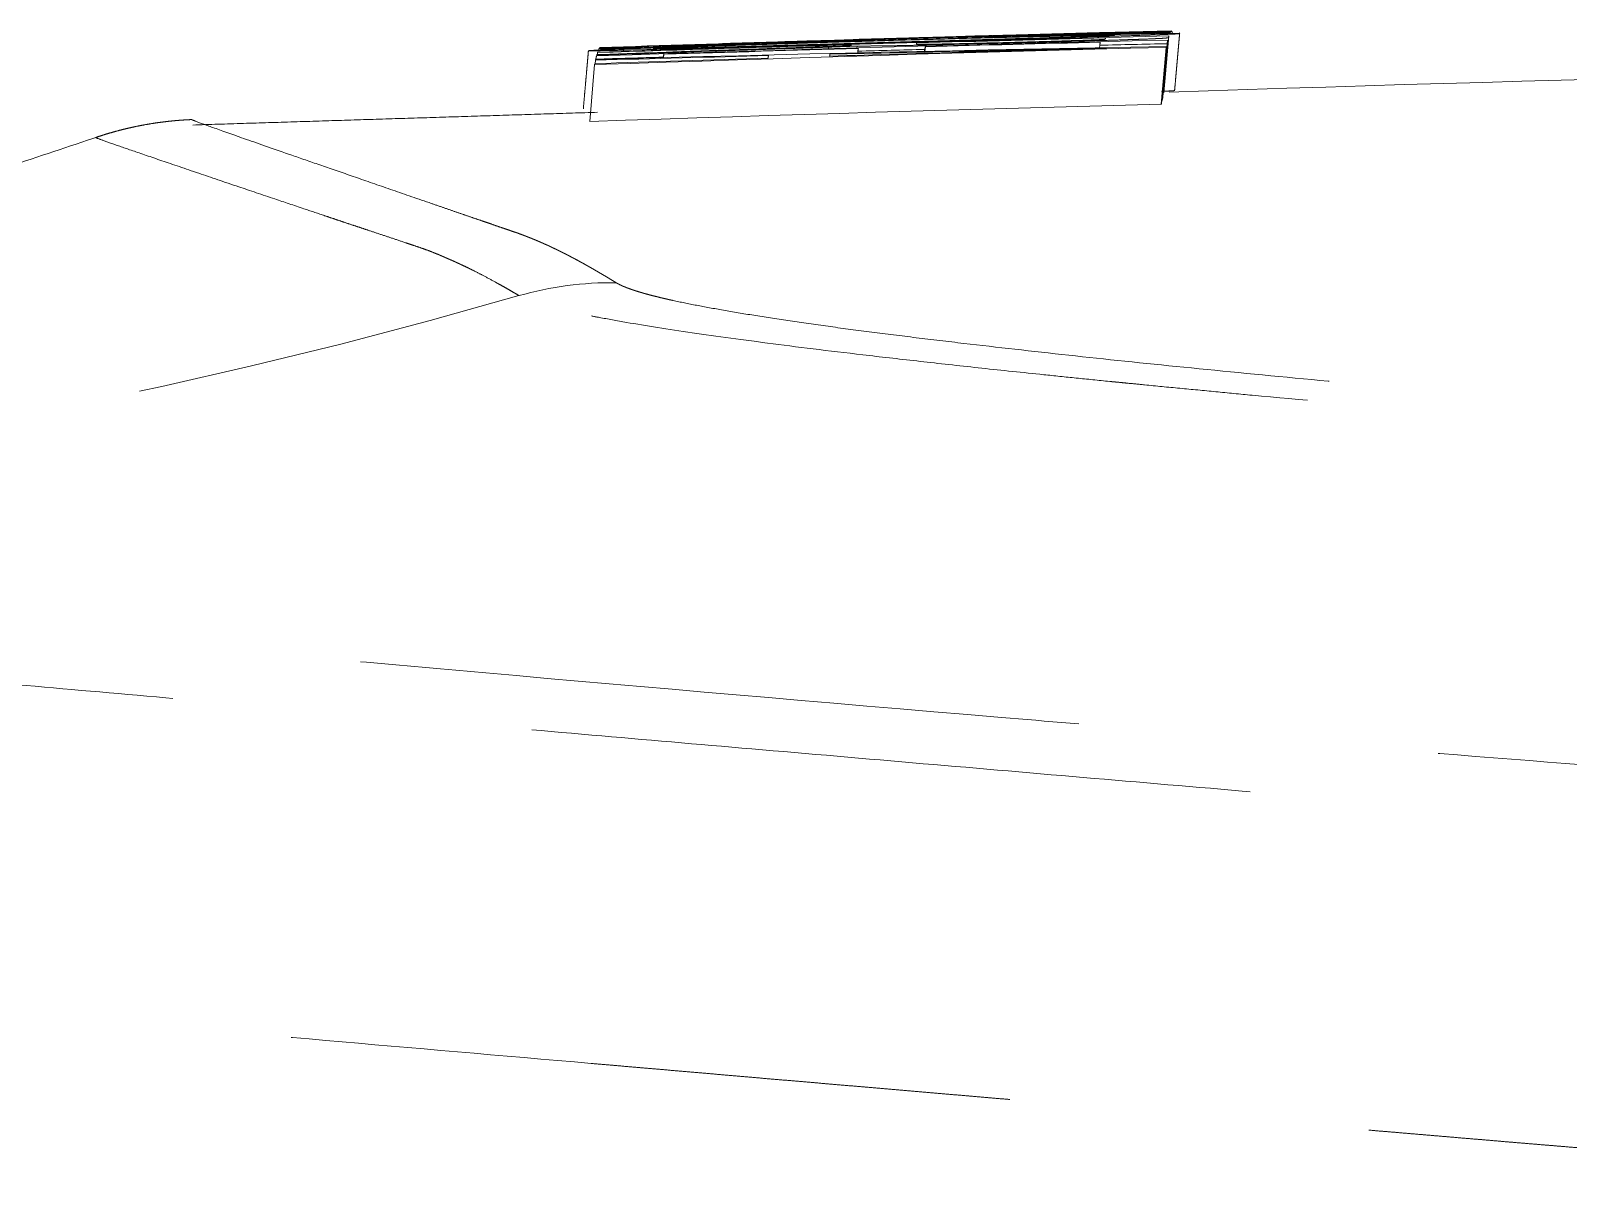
# Model space of a CAD drawing. Header units: millimetres. Extents: x 2433 to 4809, y -10272 to -6912.
# Drawn here: x 3907.62 to 3921.16, y -8233.89 to -8223.68 of the extents above; entities that cross this region are included whole.
import ezdxf

# ---------------------------------------------------------------- set-up
doc = ezdxf.new("R2010")
doc.units = ezdxf.units.MM
doc.linetypes.add('HIDDEN', pattern=[9.525, 6.35, -3.175])
doc.linetypes.add('HIDDEN2', pattern=[4.7625, 3.175, -1.5875])
doc.layers.add('HIDDEN', color=252, linetype='HIDDEN2', lineweight=13)

msp = doc.modelspace()

# ---------------------------------------------------------------- linework, layer by layer
at = {"layer": 'HIDDEN', "linetype": 'HIDDEN', "lineweight": 18, "extrusion": (-1, -2.22045e-16, 0)}
for p, q in [((3917.648, -8223.724), (3917.604, -8224.225)), ((3917.662, -8223.684), (3917.661, -8223.693)), ((3917.667, -8223.679), (3917.666, -8223.685)), ((3917.668, -8223.679), (3917.667, -8223.685)), ((3917.671, -8223.679), (3917.67, -8223.687)), ((3917.671, -8223.679), (3917.671, -8223.687)), ((3917.673, -8223.681), (3917.672, -8223.688)), ((3917.673, -8223.682), (3917.673, -8223.688)), ((3917.673, -8223.689), (3917.676, -8223.689)), ((3912.615, -8223.871), (3912.613, -8223.899)), ((3912.63, -8223.833), (3912.63, -8223.839)), ((3912.844, -8223.861), (3912.845, -8223.85)), ((3913.2, -8223.886), (3913.197, -8223.917)), ((3914.375, -8223.776), (3914.375, -8223.78)), ((3914.65, -8223.823), (3914.649, -8223.838)), ((3914.902, -8223.813), (3914.9, -8223.831)), ((3914.908, -8223.859), (3914.907, -8223.873)), ((3915.497, -8223.843), (3915.496, -8223.861)), ((3915.503, -8223.819), (3915.499, -8223.861)), ((3917.039, -8223.806), (3917.037, -8223.829)), ((3917.625, -8223.825), (3917.581, -8224.326)), ((3917.627, -8223.817), (3917.583, -8224.318)), ((3917.632, -8223.793), (3917.588, -8224.294)), ((3917.639, -8223.761), (3917.595, -8224.262)), ((3912.59, -8223.977), (3912.547, -8224.478)), ((3912.598, -8223.938), (3912.596, -8223.969)), ((3912.609, -8223.895), (3912.608, -8223.9)), ((3917.585, -8224.294), (3917.588, -8224.294))]:
    msp.add_line(p, q, dxfattribs=at)
at = {"layer": 'HIDDEN', "linetype": 'HIDDEN', "lineweight": 18}
for centre, major_axis, ratio, start_param, end_param in [((3912.732, -8228.894), (-1.621, -2.524), 0.996045, 3.698288, 3.987547), ((3898.467, -8177.972), (9.593, 49.071), 0.989181, 3.350189, 3.612152)]:
    msp.add_ellipse(centre, major_axis=major_axis, ratio=ratio, start_param=start_param, end_param=end_param, dxfattribs=at)
for points, knots in [([(3917.037, -8223.714), (3916.925, -8223.717), (3916.805, -8223.72), (3916.612, -8223.724), (3916.545, -8223.726), (3916.442, -8223.728), (3916.407, -8223.729), (3916.337, -8223.731), (3916.302, -8223.732), (3916.124, -8223.737), (3915.979, -8223.74), (3915.756, -8223.746), (3915.682, -8223.749), (3915.568, -8223.752), (3915.531, -8223.753), (3915.455, -8223.755), (3915.417, -8223.756), (3915.303, -8223.759), (3915.227, -8223.761), (3915.114, -8223.765), (3915.076, -8223.766), (3915, -8223.768), (3914.887, -8223.771), (3914.774, -8223.775), (3914.66, -8223.778), (3914.623, -8223.779), (3914.547, -8223.782), (3914.51, -8223.783), (3914.323, -8223.789), (3914.178, -8223.793), (3913.966, -8223.8), (3913.896, -8223.802), (3913.793, -8223.806), (3913.759, -8223.807), (3913.692, -8223.809), (3913.659, -8223.81), (3913.495, -8223.816), (3913.343, -8223.821), (3913.207, -8223.826), (3913.154, -8223.828), (3913.128, -8223.829), (3913.053, -8223.832), (3913.006, -8223.833), (3912.94, -8223.836), (3912.919, -8223.837), (3912.878, -8223.838), (3912.858, -8223.839), (3912.802, -8223.841), (3912.767, -8223.843), (3912.721, -8223.845), (3912.706, -8223.845), (3912.679, -8223.847), (3912.64, -8223.848), (3912.591, -8223.851), (3912.565, -8223.852), (3912.551, -8223.853), (3912.547, -8223.853), (3912.543, -8223.854), (3912.543, -8223.854), (3912.542, -8223.854)], [0, 0, 0, 0, 0.078191, 0.078191, 0.117286, 0.117286, 0.136834, 0.136834, 0.156381, 0.156381, 0.234572, 0.234572, 0.273668, 0.273668, 0.293215, 0.293215, 0.312763, 0.312763, 0.351858, 0.351858, 0.371406, 0.371406, 0.390954, 0.430049, 0.430049, 0.449597, 0.449597, 0.469144, 0.469144, 0.547335, 0.547335, 0.586431, 0.586431, 0.605978, 0.605978, 0.625526, 0.625526, 0.703717, 0.723264, 0.723264, 0.742812, 0.742812, 0.781907, 0.781907, 0.801455, 0.801455, 0.821003, 0.821003, 0.860098, 0.860098, 0.879646, 0.879646, 0.899194, 0.938289, 0.977384, 0.977384, 0.996932, 0.996932, 1, 1, 1, 1]), ([(3912.845, -8223.85), (3912.932, -8223.848), (3913.037, -8223.845), (3913.192, -8223.841), (3913.224, -8223.84), (3913.274, -8223.839), (3913.291, -8223.838), (3913.325, -8223.837), (3913.411, -8223.835), (3913.503, -8223.832), (3913.655, -8223.828), (3913.733, -8223.826), (3913.835, -8223.823), (3913.855, -8223.822), (3913.896, -8223.821), (3913.958, -8223.819), (3914.021, -8223.817), (3914.231, -8223.811), (3914.403, -8223.806), (3914.624, -8223.8), (3914.668, -8223.799), (3914.757, -8223.796), (3914.802, -8223.795), (3914.936, -8223.791), (3915.026, -8223.789), (3915.293, -8223.781), (3915.472, -8223.776), (3915.694, -8223.77), (3915.738, -8223.768), (3915.826, -8223.766), (3915.958, -8223.762), (3916.172, -8223.756), (3916.337, -8223.751), (3916.459, -8223.748), (3916.5, -8223.746), (3916.56, -8223.745), (3916.579, -8223.744), (3916.619, -8223.743), (3916.794, -8223.738), (3916.953, -8223.733), (3917.096, -8223.729), (3917.111, -8223.728), (3917.142, -8223.727), (3917.158, -8223.727), (3917.202, -8223.725), (3917.288, -8223.723), (3917.363, -8223.72), (3917.455, -8223.717), (3917.497, -8223.716), (3917.543, -8223.714), (3917.552, -8223.714), (3917.569, -8223.713), (3917.594, -8223.712), (3917.646, -8223.71), (3917.678, -8223.709), (3917.704, -8223.707), (3917.715, -8223.707), (3917.723, -8223.706), (3917.728, -8223.706), (3917.73, -8223.706), (3917.74, -8223.705), (3917.743, -8223.704), (3917.741, -8223.704), (3917.736, -8223.703), (3917.722, -8223.703), (3917.713, -8223.703), (3917.702, -8223.703), (3917.694, -8223.703), (3917.69, -8223.703), (3917.666, -8223.703), (3917.619, -8223.703), (3917.552, -8223.704), (3917.494, -8223.705), (3917.474, -8223.706), (3917.441, -8223.706), (3917.429, -8223.706), (3917.406, -8223.707), (3917.298, -8223.709), (3917.168, -8223.711), (3917.037, -8223.714)], [0, 0, 0, 0, 0.0625, 0.0625, 0.078125, 0.078125, 0.085938, 0.085938, 0.09375, 0.125, 0.125, 0.15625, 0.15625, 0.164063, 0.164063, 0.171875, 0.1875, 0.1875, 0.25, 0.25, 0.265625, 0.265625, 0.28125, 0.28125, 0.3125, 0.3125, 0.375, 0.375, 0.390625, 0.390625, 0.40625, 0.4375, 0.46875, 0.46875, 0.484375, 0.484375, 0.492187, 0.492187, 0.5, 0.5625, 0.5625, 0.570312, 0.570312, 0.578125, 0.578125, 0.59375, 0.625, 0.625, 0.65625, 0.65625, 0.664062, 0.664062, 0.671875, 0.6875, 0.71875, 0.71875, 0.734375, 0.742187, 0.742187, 0.75, 0.75, 0.78125, 0.78125, 0.8125, 0.8125, 0.828125, 0.835937, 0.835937, 0.84375, 0.84375, 0.875, 0.90625, 0.90625, 0.921875, 0.921875, 0.929687, 0.929687, 0.9375, 1, 1, 1, 1]), ([(3916.204, -8223.751), (3916.1, -8223.754), (3915.992, -8223.757), (3915.774, -8223.764), (3915.662, -8223.767), (3915.521, -8223.771), (3915.493, -8223.772), (3915.436, -8223.773), (3915.351, -8223.776), (3915.266, -8223.778), (3915.153, -8223.781), (3915.096, -8223.783), (3914.984, -8223.786), (3914.927, -8223.788), (3914.759, -8223.793), (3914.647, -8223.796), (3914.507, -8223.8), (3914.48, -8223.801), (3914.424, -8223.802), (3914.396, -8223.803), (3914.313, -8223.806), (3914.259, -8223.807), (3914.098, -8223.812), (3913.995, -8223.815), (3913.884, -8223.818), (3913.872, -8223.818), (3913.848, -8223.819), (3913.835, -8223.819), (3913.8, -8223.82), (3913.753, -8223.821), (3913.708, -8223.823), (3913.665, -8223.824), (3913.643, -8223.824), (3913.581, -8223.826), (3913.542, -8223.827), (3913.485, -8223.829), (3913.457, -8223.829), (3913.431, -8223.83), (3913.414, -8223.83), (3913.405, -8223.831), (3913.33, -8223.833), (3913.247, -8223.835), (3913.19, -8223.836), (3913.166, -8223.836), (3913.159, -8223.836), (3913.146, -8223.836), (3913.14, -8223.836), (3913.114, -8223.837), (3913.105, -8223.836), (3913.105, -8223.836), (3913.106, -8223.836), (3913.106, -8223.836)], [0, 0, 0, 0, 0.082578, 0.082578, 0.165156, 0.165156, 0.1858, 0.1858, 0.206445, 0.247734, 0.247734, 0.289023, 0.289023, 0.330312, 0.330312, 0.41289, 0.41289, 0.433534, 0.433534, 0.454179, 0.454179, 0.495468, 0.495468, 0.578046, 0.578046, 0.588368, 0.588368, 0.59869, 0.59869, 0.619335, 0.639979, 0.639979, 0.660624, 0.660624, 0.701913, 0.701913, 0.722557, 0.732879, 0.732879, 0.743202, 0.743202, 0.825779, 0.867068, 0.867068, 0.887713, 0.887713, 0.908357, 0.908357, 0.990935, 0.990935, 1, 1, 1, 1]), ([(3913.631, -8223.814), (3913.732, -8223.811), (3913.843, -8223.807), (3913.993, -8223.802), (3914.024, -8223.801), (3914.085, -8223.799), (3914.117, -8223.798), (3914.211, -8223.795), (3914.276, -8223.793), (3914.406, -8223.789), (3914.472, -8223.786), (3914.607, -8223.782), (3914.674, -8223.78), (3914.809, -8223.776), (3914.877, -8223.774), (3915.012, -8223.77), (3915.079, -8223.768), (3915.282, -8223.762), (3915.417, -8223.758), (3915.586, -8223.754), (3915.62, -8223.753), (3915.687, -8223.751), (3915.721, -8223.75), (3915.821, -8223.747), (3915.887, -8223.745), (3916.017, -8223.742), (3916.082, -8223.74), (3916.178, -8223.738), (3916.21, -8223.737), (3916.272, -8223.735), (3916.303, -8223.735), (3916.393, -8223.732), (3916.451, -8223.731), (3916.533, -8223.729), (3916.56, -8223.728), (3916.6, -8223.728), (3916.613, -8223.727), (3916.638, -8223.727), (3916.65, -8223.726), (3916.675, -8223.726), (3916.686, -8223.726), (3916.71, -8223.725), (3916.744, -8223.724), (3916.777, -8223.724), (3916.841, -8223.722), (3916.88, -8223.722), (3916.935, -8223.72), (3916.952, -8223.72), (3916.984, -8223.72), (3917.03, -8223.719), (3917.079, -8223.718), (3917.107, -8223.718), (3917.124, -8223.718), (3917.131, -8223.718), (3917.15, -8223.718), (3917.159, -8223.718), (3917.166, -8223.718), (3917.168, -8223.718), (3917.169, -8223.718), (3917.169, -8223.719), (3917.167, -8223.719), (3917.165, -8223.719), (3917.159, -8223.72), (3917.156, -8223.72), (3917.131, -8223.721), (3917.096, -8223.723), (3917.03, -8223.725), (3917.016, -8223.726), (3916.986, -8223.727), (3916.97, -8223.727), (3916.919, -8223.729), (3916.881, -8223.73), (3916.799, -8223.733), (3916.755, -8223.735), (3916.682, -8223.737), (3916.657, -8223.738), (3916.606, -8223.739), (3916.58, -8223.74), (3916.446, -8223.744), (3916.329, -8223.747), (3916.204, -8223.751)], [0, 0, 0, 0, 0.0625, 0.0625, 0.078125, 0.078125, 0.09375, 0.09375, 0.125, 0.125, 0.15625, 0.15625, 0.1875, 0.1875, 0.21875, 0.21875, 0.25, 0.25, 0.3125, 0.3125, 0.328125, 0.328125, 0.34375, 0.34375, 0.375, 0.375, 0.40625, 0.40625, 0.421875, 0.421875, 0.4375, 0.4375, 0.46875, 0.46875, 0.484375, 0.484375, 0.492187, 0.492187, 0.5, 0.5, 0.507812, 0.507812, 0.515625, 0.53125, 0.53125, 0.5625, 0.5625, 0.578125, 0.578125, 0.59375, 0.625, 0.640625, 0.640625, 0.65625, 0.65625, 0.6875, 0.6875, 0.703125, 0.703125, 0.71875, 0.71875, 0.734375, 0.734375, 0.75, 0.75, 0.8125, 0.8125, 0.828125, 0.828125, 0.84375, 0.84375, 0.875, 0.875, 0.90625, 0.90625, 0.921875, 0.921875, 0.9375, 0.9375, 1, 1, 1, 1]), ([(3914.902, -8223.813), (3914.912, -8223.813), (3914.924, -8223.813), (3914.954, -8223.814), (3914.971, -8223.813), (3915.014, -8223.813), (3915.038, -8223.813), (3915.082, -8223.812), (3915.098, -8223.812), (3915.131, -8223.812), (3915.149, -8223.811), (3915.206, -8223.811), (3915.249, -8223.81), (3915.31, -8223.809), (3915.323, -8223.808), (3915.348, -8223.808), (3915.362, -8223.808), (3915.402, -8223.807), (3915.429, -8223.806), (3915.515, -8223.804), (3915.575, -8223.803), (3915.672, -8223.801), (3915.705, -8223.8), (3915.772, -8223.798), (3915.807, -8223.797), (3915.91, -8223.795), (3915.981, -8223.793), (3916.071, -8223.791), (3916.089, -8223.79), (3916.126, -8223.79), (3916.18, -8223.788), (3916.235, -8223.787), (3916.344, -8223.784), (3916.416, -8223.782), (3916.507, -8223.78), (3916.525, -8223.779), (3916.561, -8223.778), (3916.614, -8223.777), (3916.737, -8223.773), (3916.838, -8223.771), (3916.936, -8223.768), (3916.968, -8223.767), (3917.032, -8223.765), (3917.063, -8223.764), (3917.153, -8223.762), (3917.209, -8223.76), (3917.273, -8223.758), (3917.286, -8223.757), (3917.311, -8223.757), (3917.323, -8223.756), (3917.358, -8223.755), (3917.422, -8223.753), (3917.473, -8223.751), (3917.508, -8223.749), (3917.514, -8223.749), (3917.526, -8223.749), (3917.532, -8223.748), (3917.549, -8223.748), (3917.558, -8223.747), (3917.583, -8223.746), (3917.596, -8223.745), (3917.616, -8223.743), (3917.624, -8223.743), (3917.635, -8223.741), (3917.639, -8223.741), (3917.642, -8223.74), (3917.643, -8223.74), (3917.644, -8223.739), (3917.644, -8223.739), (3917.644, -8223.738), (3917.645, -8223.733), (3917.647, -8223.728), (3917.648, -8223.724)], [0, 0, 0, 0, 0.03125, 0.03125, 0.0625, 0.0625, 0.09375, 0.09375, 0.109375, 0.109375, 0.125, 0.125, 0.15625, 0.15625, 0.164062, 0.164062, 0.171875, 0.171875, 0.1875, 0.1875, 0.21875, 0.21875, 0.234375, 0.234375, 0.25, 0.25, 0.28125, 0.28125, 0.289062, 0.289062, 0.296875, 0.3125, 0.3125, 0.34375, 0.34375, 0.351562, 0.351562, 0.359375, 0.375, 0.40625, 0.40625, 0.421875, 0.421875, 0.4375, 0.4375, 0.46875, 0.46875, 0.476562, 0.476562, 0.484375, 0.484375, 0.5, 0.53125, 0.53125, 0.539062, 0.539062, 0.546875, 0.546875, 0.5625, 0.5625, 0.59375, 0.59375, 0.625, 0.625, 0.65625, 0.65625, 0.671875, 0.671875, 0.6875, 0.6875, 0.75, 1, 1, 1, 1]), ([(3917.091, -8223.742), (3917.09, -8223.744), (3917.089, -8223.747), (3917.088, -8223.75), (3917.088, -8223.752), (3917.088, -8223.753), (3917.088, -8223.753), (3917.087, -8223.753), (3917.086, -8223.753), (3917.082, -8223.754), (3917.075, -8223.755), (3917.071, -8223.755), (3917.059, -8223.756), (3917.052, -8223.756), (3917.035, -8223.757), (3917.025, -8223.758), (3917.001, -8223.759), (3916.987, -8223.759), (3916.963, -8223.76), (3916.954, -8223.761), (3916.935, -8223.761), (3916.926, -8223.762), (3916.905, -8223.762), (3916.894, -8223.763), (3916.871, -8223.764), (3916.859, -8223.764), (3916.821, -8223.765), (3916.794, -8223.766), (3916.75, -8223.767), (3916.735, -8223.768), (3916.704, -8223.769), (3916.657, -8223.77), (3916.607, -8223.772), (3916.555, -8223.773), (3916.537, -8223.774), (3916.501, -8223.775), (3916.483, -8223.775), (3916.428, -8223.777), (3916.392, -8223.778), (3916.336, -8223.779), (3916.317, -8223.78), (3916.279, -8223.781), (3916.26, -8223.781), (3916.204, -8223.783), (3916.167, -8223.784), (3916.112, -8223.785), (3916.094, -8223.785), (3916.057, -8223.786), (3916.039, -8223.787), (3915.949, -8223.789), (3915.882, -8223.79), (3915.819, -8223.792)], [0, 0, 0, 0, 0.25, 0.375, 0.4375, 0.4375, 0.453125, 0.453125, 0.46875, 0.5, 0.5, 0.53125, 0.53125, 0.5625, 0.5625, 0.59375, 0.59375, 0.625, 0.625, 0.640625, 0.640625, 0.65625, 0.65625, 0.671875, 0.671875, 0.6875, 0.6875, 0.71875, 0.71875, 0.734375, 0.734375, 0.75, 0.78125, 0.78125, 0.796875, 0.796875, 0.8125, 0.8125, 0.84375, 0.84375, 0.859375, 0.859375, 0.875, 0.875, 0.90625, 0.90625, 0.921875, 0.921875, 0.9375, 0.9375, 1, 1, 1, 1]), ([(3912.536, -8223.855), (3912.538, -8223.855), (3912.545, -8223.856), (3912.568, -8223.856), (3912.582, -8223.855), (3912.608, -8223.855), (3912.617, -8223.855), (3912.638, -8223.854), (3912.694, -8223.853), (3912.771, -8223.852), (3912.845, -8223.85)], [0, 0, 0, 0, 0.242267, 0.242267, 0.4317, 0.4317, 0.526417, 0.526417, 0.621133, 1, 1, 1, 1]), ([(3912.609, -8223.895), (3912.96, -8223.882), (3913.399, -8223.867), (3913.838, -8223.851), (3913.947, -8223.848), (3913.969, -8223.847), (3914.013, -8223.845), (3914.078, -8223.843), (3914.142, -8223.841), (3914.268, -8223.836), (3914.349, -8223.834), (3914.504, -8223.828), (3914.579, -8223.826), (3914.65, -8223.823)], [0, 0, 0, 0, 0.5, 0.625, 0.625, 0.65625, 0.65625, 0.6875, 0.75, 0.75, 0.875, 0.875, 1, 1, 1, 1]), ([(3914.824, -8223.81), (3914.809, -8223.811), (3914.788, -8223.812), (3914.75, -8223.814), (3914.736, -8223.814), (3914.713, -8223.815), (3914.705, -8223.815), (3914.692, -8223.816), (3914.688, -8223.816), (3914.68, -8223.816), (3914.676, -8223.816), (3914.654, -8223.817), (3914.634, -8223.818), (3914.595, -8223.819), (3914.574, -8223.82), (3914.531, -8223.822), (3914.508, -8223.823), (3914.463, -8223.824), (3914.44, -8223.825), (3914.37, -8223.827), (3914.323, -8223.829), (3914.226, -8223.832), (3914.178, -8223.834), (3914.03, -8223.839), (3913.93, -8223.843), (3913.729, -8223.849), (3913.628, -8223.853), (3913.425, -8223.86), (3913.323, -8223.864), (3913.018, -8223.875), (3912.814, -8223.882), (3912.61, -8223.889)], [0, 0, 0, 0, 0.0625, 0.0625, 0.09375, 0.09375, 0.109375, 0.109375, 0.117187, 0.117187, 0.125, 0.125, 0.15625, 0.15625, 0.1875, 0.1875, 0.21875, 0.21875, 0.25, 0.25, 0.3125, 0.3125, 0.375, 0.375, 0.5, 0.5, 0.625, 0.625, 0.75, 0.75, 1, 1, 1, 1]), ([(3913.219, -8223.83), (3913.224, -8223.829), (3913.23, -8223.829), (3913.28, -8223.827), (3913.337, -8223.825), (3913.436, -8223.821), (3913.472, -8223.82), (3913.529, -8223.818), (3913.549, -8223.817), (3913.59, -8223.816), (3913.61, -8223.815), (3913.631, -8223.814)], [0, 0, 0, 0, 0.059046, 0.059046, 0.529523, 0.529523, 0.764762, 0.764762, 0.882381, 0.882381, 1, 1, 1, 1]), ([(3914.65, -8223.823), (3914.677, -8223.822), (3914.701, -8223.821), (3914.747, -8223.819), (3914.769, -8223.818), (3914.81, -8223.817), (3914.83, -8223.816), (3914.867, -8223.815), (3914.885, -8223.814), (3914.902, -8223.813)], [0, 0, 0, 0, 0.25, 0.25, 0.5, 0.5, 0.75, 0.75, 1, 1, 1, 1]), ([(3917.097, -8223.833), (3916.993, -8223.835), (3916.89, -8223.838), (3916.685, -8223.843), (3916.583, -8223.846), (3916.379, -8223.852), (3916.278, -8223.855), (3916.126, -8223.859), (3916.075, -8223.86), (3915.974, -8223.863), (3915.519, -8223.876), (3915.064, -8223.89), (3914.66, -8223.902)], [0, 0, 0, 0, 0.125, 0.125, 0.25, 0.25, 0.375, 0.375, 0.4375, 0.4375, 0.5, 1, 1, 1, 1]), ([(3914.663, -8223.885), (3915.065, -8223.876), (3915.517, -8223.865), (3915.995, -8223.855), (3916.07, -8223.854), (3916.12, -8223.853), (3916.145, -8223.852), (3916.271, -8223.85), (3916.576, -8223.843), (3916.887, -8223.837), (3917.097, -8223.833)], [0, 0, 0, 0, 0.5, 0.5625, 0.59375, 0.59375, 0.625, 0.625, 0.75, 1, 1, 1, 1]), ([(3914.85, -8223.802), (3914.85, -8223.803), (3914.849, -8223.805), (3914.849, -8223.806), (3914.849, -8223.807), (3914.849, -8223.807), (3914.847, -8223.808), (3914.845, -8223.808), (3914.84, -8223.809), (3914.838, -8223.809), (3914.832, -8223.81), (3914.829, -8223.81), (3914.824, -8223.81)], [0, 0, 0, 0, 0.5, 0.625, 0.625, 0.75, 0.75, 0.875, 0.875, 0.9375, 0.9375, 1, 1, 1, 1]), ([(3915.819, -8223.792), (3915.775, -8223.793), (3915.736, -8223.794), (3915.682, -8223.795), (3915.657, -8223.795), (3915.633, -8223.796), (3915.618, -8223.796), (3915.611, -8223.796), (3915.576, -8223.797), (3915.553, -8223.797), (3915.528, -8223.797), (3915.523, -8223.797), (3915.515, -8223.797), (3915.51, -8223.797), (3915.498, -8223.797), (3915.491, -8223.797), (3915.472, -8223.797), (3915.462, -8223.797), (3915.447, -8223.797), (3915.441, -8223.797), (3915.432, -8223.797), (3915.429, -8223.796), (3915.425, -8223.796), (3915.424, -8223.795), (3915.424, -8223.795)], [0, 0, 0, 0, 0.125, 0.125, 0.1875, 0.21875, 0.21875, 0.25, 0.25, 0.375, 0.375, 0.40625, 0.40625, 0.4375, 0.4375, 0.5, 0.5, 0.625, 0.625, 0.75, 0.75, 0.875, 0.875, 1, 1, 1, 1]), ([(3960.343, -8224.719), (3957.601, -8224.574), (3950.434, -8224.25), (3938.042, -8223.981), (3926.549, -8223.956), (3919.491, -8224.156), (3917.649, -8224.221)], [0, 0, 0, 0, 0.192828, 0.503966, 0.870556, 1, 1, 1, 1]), ([(3917.584, -8224.212), (3917.585, -8224.212), (3917.612, -8224.211), (3917.634, -8224.21), (3917.66, -8224.209), (3917.671, -8224.208), (3917.679, -8224.207), (3917.684, -8224.207), (3917.686, -8224.207), (3917.695, -8224.206), (3917.698, -8224.206), (3917.698, -8224.206)], [0, 0, 0, 0, 0.008065, 0.358763, 0.358763, 0.534111, 0.621786, 0.621786, 0.70946, 0.70946, 1, 1, 1, 1]), ([(3909.043, -8224.461), (3909.04, -8224.461), (3909.072, -8224.475), (3909.237, -8224.534), (3909.524, -8224.636), (3909.865, -8224.755), (3910.198, -8224.87), (3910.478, -8224.967), (3910.787, -8225.074), (3911.048, -8225.164), (3911.237, -8225.229), (3911.339, -8225.264), (3911.434, -8225.297), (3911.521, -8225.327), (3911.601, -8225.354), (3911.671, -8225.378), (3911.733, -8225.4), (3911.786, -8225.418), (3911.829, -8225.432), (3911.861, -8225.444), (3911.885, -8225.452), (3911.902, -8225.457), (3911.913, -8225.461), (3911.923, -8225.465), (3911.933, -8225.469), (3911.943, -8225.472), (3911.953, -8225.476), (3911.964, -8225.48), (3911.974, -8225.484), (3911.984, -8225.488), (3911.994, -8225.492), (3912.005, -8225.496), (3912.015, -8225.5), (3912.026, -8225.504), (3912.036, -8225.508), (3912.047, -8225.513), (3912.057, -8225.517), (3912.068, -8225.521), (3912.079, -8225.526), (3912.089, -8225.53), (3912.1, -8225.535), (3912.111, -8225.54), (3912.121, -8225.544), (3912.132, -8225.549), (3912.143, -8225.554), (3912.154, -8225.559), (3912.165, -8225.564), (3912.176, -8225.568), (3912.187, -8225.573), (3912.197, -8225.579), (3912.208, -8225.584), (3912.219, -8225.589), (3912.23, -8225.594), (3912.241, -8225.599), (3912.253, -8225.605), (3912.264, -8225.61), (3912.275, -8225.615), (3912.286, -8225.621), (3912.297, -8225.627), (3912.308, -8225.632), (3912.32, -8225.638), (3912.331, -8225.643), (3912.342, -8225.649), (3912.353, -8225.655), (3912.365, -8225.661), (3912.376, -8225.667), (3912.387, -8225.673), (3912.399, -8225.679), (3912.41, -8225.685), (3912.422, -8225.691), (3912.433, -8225.697), (3912.445, -8225.703), (3912.456, -8225.71), (3912.468, -8225.716), (3912.479, -8225.722), (3912.491, -8225.729), (3912.503, -8225.735), (3912.514, -8225.742), (3912.526, -8225.748), (3912.538, -8225.755), (3912.55, -8225.762), (3912.561, -8225.768), (3912.573, -8225.775), (3912.585, -8225.782), (3912.597, -8225.789), (3912.609, -8225.796), (3912.621, -8225.803), (3912.633, -8225.81), (3912.645, -8225.817), (3912.657, -8225.824), (3912.669, -8225.831), (3912.681, -8225.838), (3912.693, -8225.845), (3912.706, -8225.853), (3912.718, -8225.86), (3912.73, -8225.868), (3912.742, -8225.875), (3912.755, -8225.883), (3912.767, -8225.89), (3912.775, -8225.895), (3912.78, -8225.898)], [0, 0, 0, 0, 0.11967, 0.245173, 0.370925, 0.496941, 0.559902, 0.622804, 0.685649, 0.748437, 0.76739, 0.784802, 0.800675, 0.815008, 0.8278, 0.839052, 0.848763, 0.856933, 0.863562, 0.868652, 0.872204, 0.874215, 0.875741, 0.87727, 0.878802, 0.880336, 0.881874, 0.883413, 0.884955, 0.886499, 0.888046, 0.889594, 0.891145, 0.892697, 0.894252, 0.89581, 0.897369, 0.89893, 0.900494, 0.90206, 0.903628, 0.905199, 0.906771, 0.908346, 0.909923, 0.911502, 0.913083, 0.914666, 0.916252, 0.91784, 0.91943, 0.921022, 0.922616, 0.924213, 0.925812, 0.927413, 0.929016, 0.930621, 0.932228, 0.933838, 0.93545, 0.937064, 0.93868, 0.940298, 0.941919, 0.943542, 0.945166, 0.946793, 0.948423, 0.950054, 0.951688, 0.953323, 0.954961, 0.956601, 0.958244, 0.959888, 0.961535, 0.963183, 0.964834, 0.966487, 0.968143, 0.9698, 0.971459, 0.973121, 0.974785, 0.976451, 0.978119, 0.979789, 0.981462, 0.983136, 0.984813, 0.986492, 0.988173, 0.989856, 0.991542, 0.993229, 0.994919, 0.99661, 0.998304, 1, 1, 1, 1]), ([(3911.924, -8226.012), (3911.914, -8226.006), (3911.893, -8225.993), (3911.863, -8225.976), (3911.833, -8225.958), (3911.803, -8225.941), (3911.773, -8225.924), (3911.743, -8225.908), (3911.69, -8225.878), (3911.62, -8225.84), (3911.539, -8225.799), (3911.479, -8225.769), (3911.438, -8225.749), (3911.41, -8225.737), (3911.392, -8225.728), (3911.375, -8225.72), (3911.359, -8225.713), (3911.342, -8225.705), (3911.326, -8225.698), (3911.309, -8225.691), (3911.293, -8225.684), (3911.277, -8225.677), (3911.261, -8225.67), (3911.245, -8225.663), (3911.229, -8225.656), (3911.213, -8225.649), (3911.197, -8225.643), (3911.181, -8225.637), (3911.15, -8225.624), (3911.105, -8225.607), (3911.046, -8225.586), (3910.988, -8225.567), (3910.911, -8225.541), (3910.816, -8225.509), (3910.704, -8225.472), (3910.603, -8225.438), (3910.513, -8225.408), (3910.433, -8225.382), (3910.356, -8225.356), (3910.279, -8225.33), (3910.169, -8225.293), (3909.996, -8225.235), (3909.74, -8225.149), (3909.422, -8225.042), (3909.081, -8224.926), (3908.766, -8224.819), (3908.509, -8224.731), (3908.323, -8224.667), (3908.216, -8224.628), (3908.195, -8224.62), (3908.196, -8224.619)], [0, 0, 0, 0, 0.004187, 0.008351, 0.012495, 0.016616, 0.020715, 0.024792, 0.028847, 0.042948, 0.054298, 0.062927, 0.068864, 0.072114, 0.074536, 0.076956, 0.079373, 0.081787, 0.084199, 0.086609, 0.089015, 0.091419, 0.09382, 0.096219, 0.098614, 0.101007, 0.103397, 0.105784, 0.108167, 0.117409, 0.126393, 0.135456, 0.14422, 0.162244, 0.180271, 0.1983, 0.211822, 0.225343, 0.238863, 0.252381, 0.266157, 0.298285, 0.348755, 0.417558, 0.504687, 0.601814, 0.700782, 0.801609, 0.904313, 1, 1, 1, 1]), ([(3912.78, -8225.898), (3912.781, -8225.899), (3912.785, -8225.901), (3912.79, -8225.904), (3912.796, -8225.907), (3912.802, -8225.91), (3912.808, -8225.914), (3912.815, -8225.917), (3912.822, -8225.92), (3912.829, -8225.923), (3912.836, -8225.927), (3912.843, -8225.93), (3912.851, -8225.933), (3912.859, -8225.936), (3912.868, -8225.94), (3912.876, -8225.943), (3912.885, -8225.946), (3912.894, -8225.95), (3912.903, -8225.953), (3912.913, -8225.956), (3912.922, -8225.96), (3912.932, -8225.963), (3912.943, -8225.967), (3912.953, -8225.97), (3912.964, -8225.973), (3912.975, -8225.977), (3912.986, -8225.98), (3912.998, -8225.984), (3913.01, -8225.987), (3913.022, -8225.991), (3913.034, -8225.994), (3913.047, -8225.998), (3913.06, -8226.001), (3913.073, -8226.005), (3913.086, -8226.008), (3913.1, -8226.012), (3913.113, -8226.015), (3913.128, -8226.019), (3913.142, -8226.022), (3913.157, -8226.026), (3913.171, -8226.03), (3913.187, -8226.033), (3913.202, -8226.037), (3913.218, -8226.04), (3913.233, -8226.044), (3913.25, -8226.048), (3913.266, -8226.051), (3913.34, -8226.068), (3913.483, -8226.097), (3913.72, -8226.14), (3913.988, -8226.185), (3914.288, -8226.231), (3914.619, -8226.279), (3914.979, -8226.327), (3915.368, -8226.376), (3915.924, -8226.443), (3916.685, -8226.529), (3917.704, -8226.636), (3918.812, -8226.744), (3919.815, -8226.836), (3920.652, -8226.909), (3921.301, -8226.965), (3921.958, -8227.019), (3922.635, -8227.074), (3923.33, -8227.129), (3924.04, -8227.183), (3924.753, -8227.236), (3925.275, -8227.274), (3925.602, -8227.297), (3925.732, -8227.306), (3925.863, -8227.315), (3925.993, -8227.324), (3926.123, -8227.333), (3926.254, -8227.342), (3926.384, -8227.351), (3926.514, -8227.36), (3926.644, -8227.369), (3926.774, -8227.378), (3926.904, -8227.386), (3927.034, -8227.395), (3927.164, -8227.404), (3927.293, -8227.412), (3927.423, -8227.421), (3927.552, -8227.429), (3927.681, -8227.437), (3927.81, -8227.446), (3927.939, -8227.454), (3928.068, -8227.462), (3928.197, -8227.47), (3928.325, -8227.478), (3928.411, -8227.484), (3928.454, -8227.486)], [0, 0, 0, 0, 0.002702, 0.005405, 0.008108, 0.010813, 0.013518, 0.016224, 0.018931, 0.021638, 0.024347, 0.027057, 0.029768, 0.032479, 0.035192, 0.037906, 0.04062, 0.043336, 0.046053, 0.048771, 0.051491, 0.054211, 0.056933, 0.059656, 0.06238, 0.065105, 0.067832, 0.07056, 0.073289, 0.07602, 0.078752, 0.081485, 0.08422, 0.086956, 0.089694, 0.092433, 0.095174, 0.097917, 0.100661, 0.103406, 0.106153, 0.108902, 0.111653, 0.114405, 0.117159, 0.119915, 0.122672, 0.125431, 0.156507, 0.187619, 0.218803, 0.250096, 0.281488, 0.312799, 0.344067, 0.37533, 0.438108, 0.500043, 0.563194, 0.625162, 0.656928, 0.688299, 0.719309, 0.749991, 0.781894, 0.813351, 0.844392, 0.875047, 0.880619, 0.886176, 0.89172, 0.89725, 0.902767, 0.908271, 0.913762, 0.91924, 0.924706, 0.930159, 0.9356, 0.941029, 0.946446, 0.951852, 0.957245, 0.962628, 0.967999, 0.973359, 0.978709, 0.984047, 0.989375, 0.994693, 1, 1, 1, 1]), ([(3928.364, -8227.663), (3927.391, -8227.601), (3926.413, -8227.535), (3924.947, -8227.43), (3924.458, -8227.394), (3923.726, -8227.339), (3923.482, -8227.32), (3923.116, -8227.292), (3922.994, -8227.283), (3922.751, -8227.263), (3922.629, -8227.254), (3922.387, -8227.234), (3922.266, -8227.225), (3922.026, -8227.205), (3921.667, -8227.176), (3920.84, -8227.108), (3920.151, -8227.049), (3919.251, -8226.969), (3918.811, -8226.929), (3918.274, -8226.879), (3918.167, -8226.869), (3917.955, -8226.848), (3917.744, -8226.828), (3917.484, -8226.803), (3917.305, -8226.785), (3917.215, -8226.776), (3917.171, -8226.772), (3917.149, -8226.77), (3917.138, -8226.769), (3917.133, -8226.768), (3917.13, -8226.768), (3917.128, -8226.768), (3917.027, -8226.757), (3916.929, -8226.748), (3916.736, -8226.728), (3916.641, -8226.718), (3916.36, -8226.689), (3916.178, -8226.67), (3915.825, -8226.632), (3915.654, -8226.613), (3915.324, -8226.576), (3915.164, -8226.558), (3914.704, -8226.504), (3914.421, -8226.47), (3913.902, -8226.402), (3913.665, -8226.37), (3913.236, -8226.307), (3913.043, -8226.277), (3912.786, -8226.233), (3912.706, -8226.218), (3912.593, -8226.197), (3912.557, -8226.19), (3912.488, -8226.176), (3912.455, -8226.169), (3912.169, -8226.107), (3912.006, -8226.058), (3911.924, -8226.012)], [0, 0, 0, 0, 0.125, 0.125, 0.1875, 0.1875, 0.21875, 0.21875, 0.234375, 0.234375, 0.25, 0.25, 0.265625, 0.265625, 0.28125, 0.3125, 0.375, 0.375, 0.4375, 0.4375, 0.453125, 0.453125, 0.46875, 0.484375, 0.492187, 0.496094, 0.498047, 0.499023, 0.499512, 0.499756, 0.499756, 0.5, 0.5, 0.515625, 0.515625, 0.53125, 0.53125, 0.5625, 0.5625, 0.59375, 0.59375, 0.625, 0.625, 0.6875, 0.6875, 0.75, 0.75, 0.8125, 0.8125, 0.84375, 0.84375, 0.859375, 0.859375, 0.875, 0.875, 1, 1, 1, 1]), ([(3926.352, -8230.529), (3924.574, -8230.4), (3922.838, -8230.267), (3920.293, -8230.066), (3919.454, -8229.998), (3918.211, -8229.897), (3917.799, -8229.863), (3916.981, -8229.795), (3916.574, -8229.761), (3914.571, -8229.592), (3913.059, -8229.462), (3910.92, -8229.272), (3910.229, -8229.21), (3908.891, -8229.087), (3908.243, -8229.027), (3906.997, -8228.91), (3906.405, -8228.853), (3905.279, -8228.743), (3904.744, -8228.689), (3903.249, -8228.536), (3902.393, -8228.442), (3901.317, -8228.315), (3900.993, -8228.274), (3900.56, -8228.217), (3900.424, -8228.198), (3900.171, -8228.161), (3900.054, -8228.143), (3899.518, -8228.057), (3899.246, -8227.997), (3899.134, -8227.944)], [0, 0, 0, 0, 0.125, 0.125, 0.1875, 0.1875, 0.21875, 0.21875, 0.25, 0.25, 0.375, 0.375, 0.4375, 0.4375, 0.5, 0.5, 0.5625, 0.5625, 0.625, 0.625, 0.75, 0.75, 0.8125, 0.8125, 0.84375, 0.84375, 0.875, 0.875, 1, 1, 1, 1]), ([(3893.071, -8228.075), (3893.074, -8228.076), (3893.08, -8228.077), (3893.089, -8228.078), (3893.098, -8228.08), (3893.108, -8228.081), (3893.118, -8228.083), (3893.128, -8228.084), (3893.138, -8228.086), (3893.149, -8228.087), (3893.16, -8228.089), (3893.171, -8228.09), (3893.183, -8228.092), (3893.194, -8228.094), (3893.206, -8228.095), (3893.218, -8228.097), (3893.231, -8228.099), (3893.244, -8228.1), (3893.257, -8228.102), (3893.27, -8228.104), (3893.283, -8228.106), (3893.297, -8228.107), (3893.311, -8228.109), (3893.325, -8228.111), (3893.34, -8228.113), (3893.354, -8228.115), (3893.369, -8228.117), (3893.385, -8228.119), (3893.4, -8228.121), (3893.416, -8228.123), (3893.432, -8228.125), (3893.448, -8228.127), (3893.464, -8228.129), (3893.481, -8228.131), (3893.498, -8228.133), (3893.515, -8228.135), (3893.533, -8228.137), (3893.55, -8228.139), (3893.568, -8228.141), (3893.587, -8228.143), (3893.605, -8228.145), (3893.624, -8228.148), (3893.643, -8228.15), (3893.662, -8228.152), (3893.681, -8228.154), (3893.701, -8228.156), (3893.721, -8228.159), (3893.741, -8228.161), (3893.761, -8228.163), (3893.782, -8228.166), (3893.803, -8228.168), (3893.824, -8228.17), (3893.846, -8228.173), (3893.867, -8228.175), (3893.889, -8228.178), (3893.911, -8228.18), (3893.933, -8228.183), (3893.956, -8228.185), (3893.979, -8228.188), (3894.002, -8228.19), (3894.025, -8228.193), (3894.049, -8228.195), (3894.073, -8228.198), (3894.097, -8228.2), (3894.121, -8228.203), (3894.145, -8228.206), (3894.17, -8228.208), (3894.195, -8228.211), (3894.22, -8228.214), (3894.246, -8228.216), (3894.271, -8228.219), (3894.297, -8228.222), (3894.323, -8228.225), (3894.35, -8228.227), (3894.376, -8228.23), (3894.403, -8228.233), (3894.43, -8228.236), (3894.458, -8228.239), (3894.485, -8228.242), (3894.513, -8228.245), (3894.541, -8228.247), (3894.569, -8228.25), (3894.598, -8228.253), (3894.627, -8228.256), (3894.656, -8228.259), (3894.685, -8228.262), (3894.714, -8228.265), (3894.744, -8228.268), (3894.774, -8228.271), (3894.804, -8228.275), (3894.835, -8228.278), (3894.865, -8228.281), (3894.896, -8228.284), (3894.927, -8228.287), (3894.958, -8228.29), (3894.99, -8228.293), (3895.022, -8228.297), (3895.054, -8228.3), (3895.086, -8228.303), (3895.118, -8228.306), (3895.151, -8228.31), (3895.184, -8228.313), (3895.217, -8228.316), (3895.251, -8228.319), (3895.284, -8228.323), (3895.318, -8228.326), (3895.352, -8228.33), (3895.386, -8228.333), (3895.421, -8228.336), (3895.456, -8228.34), (3895.491, -8228.343), (3895.526, -8228.347), (3895.561, -8228.35), (3895.597, -8228.354), (3895.633, -8228.357), (3895.669, -8228.361), (3895.705, -8228.364), (3895.742, -8228.368), (3895.779, -8228.372), (3895.816, -8228.375), (3895.853, -8228.379), (3895.89, -8228.382), (3895.928, -8228.386), (3895.966, -8228.39), (3896.004, -8228.393), (3896.042, -8228.397), (3896.081, -8228.401), (3896.12, -8228.405), (3896.159, -8228.408), (3896.198, -8228.412), (3896.237, -8228.416), (3896.277, -8228.42), (3896.317, -8228.424), (3896.513, -8228.443), (3896.884, -8228.478), (3897.464, -8228.533), (3898.098, -8228.592), (3898.788, -8228.656), (3899.592, -8228.73), (3900.506, -8228.813), (3901.52, -8228.906), (3902.549, -8228.998), (3903.618, -8229.094), (3904.741, -8229.194), (3905.933, -8229.3), (3907.178, -8229.41), (3908.48, -8229.525), (3909.804, -8229.641), (3911.168, -8229.76), (3912.547, -8229.881), (3913.993, -8230.006), (3915.469, -8230.133), (3916.973, -8230.263), (3918.467, -8230.39), (3919.73, -8230.498), (3920.755, -8230.585), (3921.541, -8230.651), (3922.307, -8230.716), (3922.874, -8230.764), (3923.247, -8230.795), (3923.433, -8230.811), (3923.619, -8230.826), (3923.806, -8230.842), (3923.992, -8230.857), (3924.179, -8230.873), (3924.365, -8230.889), (3924.552, -8230.904), (3924.739, -8230.92), (3924.926, -8230.935), (3925.113, -8230.951), (3925.3, -8230.966), (3925.487, -8230.982), (3925.675, -8230.998), (3925.862, -8231.013), (3926.049, -8231.029), (3926.174, -8231.039), (3926.237, -8231.044)], [0, 0, 0, 0, 0.001919, 0.003837, 0.005755, 0.007672, 0.009589, 0.011506, 0.013422, 0.015338, 0.017253, 0.019168, 0.021083, 0.022997, 0.024911, 0.026824, 0.028737, 0.03065, 0.032562, 0.034474, 0.036385, 0.038296, 0.040207, 0.042117, 0.044027, 0.045936, 0.047845, 0.049753, 0.051662, 0.053569, 0.055477, 0.057384, 0.059291, 0.061197, 0.063103, 0.065008, 0.066913, 0.068818, 0.070722, 0.072626, 0.07453, 0.076433, 0.078336, 0.080238, 0.08214, 0.084042, 0.085943, 0.087844, 0.089745, 0.091645, 0.093545, 0.095444, 0.097343, 0.099242, 0.10114, 0.103038, 0.104936, 0.106833, 0.10873, 0.110627, 0.112523, 0.114418, 0.116314, 0.118209, 0.120103, 0.121998, 0.123892, 0.125785, 0.127678, 0.129571, 0.131464, 0.133356, 0.135248, 0.137139, 0.13903, 0.140921, 0.142811, 0.144701, 0.146591, 0.14848, 0.150369, 0.152258, 0.154146, 0.156034, 0.157922, 0.159809, 0.161696, 0.163583, 0.165469, 0.167355, 0.169241, 0.171126, 0.173011, 0.174896, 0.17678, 0.178664, 0.180548, 0.182432, 0.184315, 0.186197, 0.18808, 0.189962, 0.191844, 0.193725, 0.195606, 0.197487, 0.199368, 0.201248, 0.203128, 0.205008, 0.206887, 0.208766, 0.210645, 0.212523, 0.214401, 0.216279, 0.218157, 0.220034, 0.221911, 0.223788, 0.225664, 0.22754, 0.229416, 0.231291, 0.233167, 0.235042, 0.236916, 0.238791, 0.240665, 0.242538, 0.244412, 0.246285, 0.248158, 0.250031, 0.273758, 0.298138, 0.323175, 0.348871, 0.375229, 0.408141, 0.439902, 0.470517, 0.49999, 0.53099, 0.562175, 0.593551, 0.625123, 0.657331, 0.687358, 0.719106, 0.749977, 0.782341, 0.81397, 0.844867, 0.875033, 0.891305, 0.907106, 0.922438, 0.937299, 0.940994, 0.944688, 0.948382, 0.952074, 0.955766, 0.959457, 0.963147, 0.966836, 0.970524, 0.974212, 0.977899, 0.981584, 0.985269, 0.988953, 0.992637, 0.996319, 1, 1, 1, 1]), ([(3925.737, -8233.892), (3925.703, -8233.889), (3925.635, -8233.884), (3925.533, -8233.875), (3925.43, -8233.867), (3925.327, -8233.858), (3925.223, -8233.85), (3925.119, -8233.841), (3925.015, -8233.832), (3924.909, -8233.824), (3924.804, -8233.815), (3924.698, -8233.806), (3924.592, -8233.797), (3924.485, -8233.789), (3924.377, -8233.78), (3924.27, -8233.771), (3924.161, -8233.762), (3924.053, -8233.753), (3923.944, -8233.744), (3923.834, -8233.735), (3923.724, -8233.725), (3923.613, -8233.716), (3923.503, -8233.707), (3923.391, -8233.698), (3923.28, -8233.688), (3923.167, -8233.679), (3923.055, -8233.669), (3922.942, -8233.66), (3922.828, -8233.651), (3922.714, -8233.641), (3922.6, -8233.631), (3922.485, -8233.622), (3922.37, -8233.612), (3922.254, -8233.602), (3922.138, -8233.593), (3922.022, -8233.583), (3921.905, -8233.573), (3921.788, -8233.563), (3921.67, -8233.553), (3921.552, -8233.543), (3921.433, -8233.533), (3921.315, -8233.523), (3921.195, -8233.513), (3921.076, -8233.503), (3920.955, -8233.493), (3920.835, -8233.483), (3920.714, -8233.473), (3920.593, -8233.463), (3920.471, -8233.452), (3920.349, -8233.442), (3920.226, -8233.432), (3920.104, -8233.421), (3919.98, -8233.411), (3919.857, -8233.4), (3919.733, -8233.39), (3919.608, -8233.379), (3919.484, -8233.369), (3919.359, -8233.358), (3919.233, -8233.347), (3919.107, -8233.337), (3918.981, -8233.326), (3918.855, -8233.315), (3918.728, -8233.304), (3918.6, -8233.294), (3918.473, -8233.283), (3918.345, -8233.272), (3918.216, -8233.261), (3918.088, -8233.25), (3917.959, -8233.239), (3917.829, -8233.228), (3917.7, -8233.217), (3917.57, -8233.206), (3917.44, -8233.195), (3917.309, -8233.183), (3917.178, -8233.172), (3917.047, -8233.161), (3916.915, -8233.15), (3916.783, -8233.138), (3916.651, -8233.127), (3916.518, -8233.116), (3916.386, -8233.104), (3916.253, -8233.093), (3916.119, -8233.082), (3915.985, -8233.07), (3915.851, -8233.059), (3915.717, -8233.047), (3915.583, -8233.036), (3915.448, -8233.024), (3915.313, -8233.012), (3915.177, -8233.001), (3915.042, -8232.989), (3914.906, -8232.977), (3914.77, -8232.966), (3914.633, -8232.954), (3914.497, -8232.942), (3914.36, -8232.93), (3914.223, -8232.919), (3914.085, -8232.907), (3913.948, -8232.895), (3913.81, -8232.883), (3913.672, -8232.871), (3913.534, -8232.859), (3913.395, -8232.847), (3913.256, -8232.835), (3913.118, -8232.823), (3912.978, -8232.811), (3912.839, -8232.799), (3912.7, -8232.787), (3911.814, -8232.71), (3910.192, -8232.57), (3907.891, -8232.369), (3905.645, -8232.171), (3903.47, -8231.979), (3902.039, -8231.852), (3901.264, -8231.782), (3901.104, -8231.768), (3900.945, -8231.754), (3900.787, -8231.739), (3900.631, -8231.725), (3900.475, -8231.711), (3900.321, -8231.698), (3900.168, -8231.684), (3900.017, -8231.67), (3899.866, -8231.657), (3899.717, -8231.643), (3899.569, -8231.63), (3899.422, -8231.617), (3899.277, -8231.603), (3899.132, -8231.59), (3898.989, -8231.577), (3898.847, -8231.564), (3898.706, -8231.552), (3898.567, -8231.539), (3898.428, -8231.526), (3898.291, -8231.514), (3898.155, -8231.502), (3898.021, -8231.489), (3897.887, -8231.477), (3897.755, -8231.465), (3897.624, -8231.453), (3897.494, -8231.441), (3897.365, -8231.429), (3897.238, -8231.418), (3897.111, -8231.406), (3896.986, -8231.395), (3896.862, -8231.383), (3896.74, -8231.372), (3896.618, -8231.361), (3896.498, -8231.35), (3896.379, -8231.339), (3896.261, -8231.328), (3896.144, -8231.317), (3896.029, -8231.306), (3895.914, -8231.296), (3895.801, -8231.285), (3895.689, -8231.275), (3895.579, -8231.264), (3895.469, -8231.254), (3895.361, -8231.244), (3895.254, -8231.234), (3895.148, -8231.224), (3895.043, -8231.214), (3894.939, -8231.205), (3894.837, -8231.195), (3894.736, -8231.185), (3894.635, -8231.176), (3894.537, -8231.167), (3894.439, -8231.157), (3894.342, -8231.148), (3894.247, -8231.139), (3894.153, -8231.13), (3894.06, -8231.121), (3893.968, -8231.112), (3893.877, -8231.104), (3893.788, -8231.095), (3893.699, -8231.087), (3893.612, -8231.078), (3893.526, -8231.07), (3893.441, -8231.062), (3893.358, -8231.054), (3893.275, -8231.046), (3893.194, -8231.038), (3893.113, -8231.03), (3893.034, -8231.022), (3892.956, -8231.014), (3892.879, -8231.007), (3892.803, -8230.999), (3892.729, -8230.992), (3892.655, -8230.985), (3892.583, -8230.977), (3892.512, -8230.97), (3892.442, -8230.963), (3892.373, -8230.956), (3892.305, -8230.949), (3892.238, -8230.943), (3892.172, -8230.936), (3892.107, -8230.929), (3892.044, -8230.923), (3891.981, -8230.917), (3891.92, -8230.91), (3891.86, -8230.904), (3891.8, -8230.898), (3891.742, -8230.892), (3891.685, -8230.886), (3891.629, -8230.88), (3891.574, -8230.874), (3891.52, -8230.868), (3891.467, -8230.863), (3891.415, -8230.857), (3891.365, -8230.852), (3891.315, -8230.846), (3891.266, -8230.841), (3891.219, -8230.836), (3891.172, -8230.831), (3891.126, -8230.826), (3891.082, -8230.821), (3891.038, -8230.816), (3890.996, -8230.811), (3890.954, -8230.806), (3890.914, -8230.802), (3890.874, -8230.797), (3890.836, -8230.793), (3890.798, -8230.788), (3890.761, -8230.784), (3890.726, -8230.78), (3890.691, -8230.776), (3890.658, -8230.771), (3890.625, -8230.767), (3890.594, -8230.764), (3890.563, -8230.76), (3890.533, -8230.756), (3890.504, -8230.752), (3890.477, -8230.749), (3890.45, -8230.745), (3890.424, -8230.742), (3890.399, -8230.738), (3890.375, -8230.735), (3890.352, -8230.732), (3890.33, -8230.729), (3890.309, -8230.725), (3890.289, -8230.722), (3890.269, -8230.719), (3890.251, -8230.717), (3890.233, -8230.714), (3890.217, -8230.711), (3890.207, -8230.709), (3890.201, -8230.708)], [0, 0, 0, 0, 0.001861, 0.003731, 0.00561, 0.007498, 0.009395, 0.011301, 0.013215, 0.015139, 0.017072, 0.019014, 0.020964, 0.022924, 0.024893, 0.02687, 0.028857, 0.030853, 0.032857, 0.034871, 0.036893, 0.038925, 0.040965, 0.043014, 0.045073, 0.04714, 0.049216, 0.051302, 0.053396, 0.055499, 0.057612, 0.059733, 0.061863, 0.064002, 0.06615, 0.068307, 0.070473, 0.072649, 0.074833, 0.077026, 0.079228, 0.081439, 0.083659, 0.085888, 0.088125, 0.090372, 0.092628, 0.094893, 0.097167, 0.09945, 0.101741, 0.104042, 0.106352, 0.108671, 0.110998, 0.113335, 0.115681, 0.118035, 0.120399, 0.122771, 0.125153, 0.127544, 0.129943, 0.132352, 0.134769, 0.137195, 0.139631, 0.142075, 0.144529, 0.146991, 0.149462, 0.151943, 0.154432, 0.15693, 0.159437, 0.161954, 0.164479, 0.167013, 0.169556, 0.172108, 0.174669, 0.177239, 0.179818, 0.182406, 0.185003, 0.187609, 0.190224, 0.192848, 0.195481, 0.198123, 0.200774, 0.203434, 0.206103, 0.20878, 0.211467, 0.214163, 0.216868, 0.219581, 0.222304, 0.225036, 0.227777, 0.230526, 0.233285, 0.236053, 0.238829, 0.241615, 0.24441, 0.247213, 0.250026, 0.297931, 0.34688, 0.396872, 0.447906, 0.499983, 0.50418, 0.508371, 0.512555, 0.516734, 0.520906, 0.525072, 0.529231, 0.533384, 0.537531, 0.541672, 0.545807, 0.549935, 0.554057, 0.558173, 0.562283, 0.566386, 0.570483, 0.574574, 0.578658, 0.582737, 0.586809, 0.590875, 0.594935, 0.598988, 0.603035, 0.607076, 0.611111, 0.615139, 0.619162, 0.623178, 0.627187, 0.631191, 0.635188, 0.639179, 0.643164, 0.647143, 0.651115, 0.655081, 0.659041, 0.662994, 0.666941, 0.670882, 0.674817, 0.678746, 0.682668, 0.686584, 0.690494, 0.694397, 0.698294, 0.702185, 0.70607, 0.709949, 0.713821, 0.717687, 0.721547, 0.7254, 0.729248, 0.733089, 0.736924, 0.740752, 0.744575, 0.748391, 0.752201, 0.756004, 0.759802, 0.763593, 0.767378, 0.771156, 0.774929, 0.778695, 0.782454, 0.786208, 0.789955, 0.793696, 0.797431, 0.80116, 0.804882, 0.808598, 0.812308, 0.816011, 0.819709, 0.8234, 0.827085, 0.830763, 0.834436, 0.838102, 0.841762, 0.845415, 0.849063, 0.852704, 0.856339, 0.859967, 0.86359, 0.867206, 0.870816, 0.87442, 0.878017, 0.881608, 0.885193, 0.888772, 0.892345, 0.895911, 0.899471, 0.903025, 0.906572, 0.910114, 0.913649, 0.917178, 0.9207, 0.924217, 0.927727, 0.931231, 0.934728, 0.93822, 0.941705, 0.945184, 0.948657, 0.952123, 0.955583, 0.959037, 0.962485, 0.965927, 0.969362, 0.972791, 0.976214, 0.979631, 0.983041, 0.986445, 0.989843, 0.993235, 0.996621, 1, 1, 1, 1])]:
    msp.add_open_spline(points, degree=3, knots=knots, dxfattribs=at)
for points, degree in [([(3917.648, -8223.724), (3915.97, -8223.765), (3914.293, -8223.812), (3912.616, -8223.868)], 3), ([(3912.625, -8223.842), (3913.624, -8223.806), (3914.623, -8223.773), (3915.622, -8223.742)], 3), ([(3915.176, -8223.754), (3914.326, -8223.78), (3913.476, -8223.809), (3912.627, -8223.839)], 3), ([(3916.067, -8223.725), (3914.921, -8223.757), (3913.776, -8223.793), (3912.631, -8223.831)], 3), ([(3912.635, -8223.828), (3914.312, -8223.771), (3915.989, -8223.721), (3917.667, -8223.679)], 3), ([(3917.668, -8223.679), (3916.351, -8223.712), (3915.034, -8223.749), (3913.717, -8223.792)], 3), ([(3913.717, -8223.792), (3914.301, -8223.773), (3914.884, -8223.755), (3915.468, -8223.738)], 3), ([(3914.375, -8223.776), (3914.642, -8223.769), (3914.909, -8223.761), (3915.176, -8223.754)], 3), ([(3915.167, -8223.752), (3915.998, -8223.728), (3916.83, -8223.705), (3917.662, -8223.684)], 3), ([(3917.659, -8223.691), (3916.828, -8223.709), (3915.997, -8223.73), (3915.167, -8223.752)], 3), ([(3915.427, -8223.786), (3915.981, -8223.771), (3916.536, -8223.756), (3917.091, -8223.742)], 3), ([(3915.622, -8223.742), (3916.3, -8223.725), (3916.979, -8223.709), (3917.657, -8223.694)], 3), ([(3917.663, -8223.683), (3917.366, -8223.69), (3917.069, -8223.698), (3916.772, -8223.706)], 3), ([(3917.657, -8223.694), (3917.658, -8223.693), (3917.658, -8223.692), (3917.659, -8223.691)], 3), ([(3917.662, -8223.684), (3917.662, -8223.684), (3917.663, -8223.683), (3917.663, -8223.683)], 3), ([(3917.667, -8223.679), (3917.667, -8223.679), (3917.667, -8223.679), (3917.668, -8223.679)], 3), ([(3917.671, -8223.679), (3917.671, -8223.679), (3917.671, -8223.679), (3917.671, -8223.679)], 3), ([(3917.673, -8223.681), (3917.673, -8223.681), (3917.673, -8223.681), (3917.673, -8223.682)], 3), ([(3917.676, -8223.689), (3917.677, -8223.692), (3917.678, -8223.697), (3917.679, -8223.702)], 3), ([(3917.698, -8224.208), (3917.743, -8223.696)], 1), ([(3912.536, -8223.852), (3912.491, -8224.365)], 1), ([(3912.59, -8223.977), (3914.269, -8223.919), (3915.947, -8223.869), (3917.625, -8223.825)], 3), ([(3917.627, -8223.817), (3915.951, -8223.847), (3914.275, -8223.885), (3912.6, -8223.932)], 3), ([(3917.639, -8223.761), (3915.961, -8223.799), (3914.284, -8223.846), (3912.607, -8223.9)], 3), ([(3912.61, -8223.889), (3912.61, -8223.891), (3912.609, -8223.893), (3912.609, -8223.895)], 3), ([(3912.615, -8223.871), (3913.36, -8223.847), (3914.105, -8223.824), (3914.85, -8223.802)], 3), ([(3912.616, -8223.868), (3912.616, -8223.869), (3912.615, -8223.87), (3912.615, -8223.871)], 3), ([(3912.627, -8223.839), (3912.626, -8223.84), (3912.626, -8223.841), (3912.625, -8223.842)], 3), ([(3912.63, -8223.833), (3913.212, -8223.813), (3913.793, -8223.794), (3914.375, -8223.776)], 3), ([(3912.631, -8223.831), (3912.631, -8223.832), (3912.63, -8223.832), (3912.63, -8223.833)], 3), ([(3912.636, -8223.827), (3912.635, -8223.828), (3912.635, -8223.828), (3912.635, -8223.828)], 3), ([(3914.309, -8223.773), (3913.751, -8223.79), (3913.193, -8223.808), (3912.636, -8223.827)], 3), ([(3913.194, -8223.911), (3913.196, -8223.902), (3913.198, -8223.894), (3913.2, -8223.886)], 3), ([(3913.2, -8223.886), (3913.771, -8223.868), (3914.342, -8223.851), (3914.913, -8223.835)], 3), ([(3914.66, -8223.902), (3914.661, -8223.896), (3914.662, -8223.891), (3914.663, -8223.885)], 3), ([(3914.913, -8223.835), (3914.911, -8223.843), (3914.91, -8223.851), (3914.908, -8223.859)], 3), ([(3914.908, -8223.859), (3915.104, -8223.853), (3915.301, -8223.848), (3915.497, -8223.843)], 3), ([(3915.424, -8223.795), (3915.425, -8223.792), (3915.426, -8223.789), (3915.427, -8223.786)], 3), ([(3915.497, -8223.843), (3915.499, -8223.835), (3915.501, -8223.827), (3915.503, -8223.819)], 3), ([(3915.503, -8223.819), (3916.016, -8223.806), (3916.53, -8223.792), (3917.044, -8223.78)], 3), ([(3917.044, -8223.78), (3917.042, -8223.788), (3917.04, -8223.797), (3917.039, -8223.806)], 3), ([(3917.039, -8223.806), (3917.236, -8223.802), (3917.434, -8223.797), (3917.632, -8223.793)], 3), ([(3917.625, -8223.825), (3917.626, -8223.822), (3917.626, -8223.82), (3917.627, -8223.817)], 3), ([(3917.632, -8223.793), (3917.634, -8223.781), (3917.636, -8223.77), (3917.639, -8223.761)], 3), ([(3912.592, -8223.969), (3912.591, -8223.972), (3912.591, -8223.974), (3912.59, -8223.977)], 3), ([(3914.117, -8223.919), (3913.609, -8223.935), (3913.1, -8223.952), (3912.592, -8223.969)], 3), ([(3912.598, -8223.938), (3913.106, -8223.924), (3913.614, -8223.911), (3914.122, -8223.898)], 3), ([(3912.6, -8223.932), (3912.599, -8223.934), (3912.599, -8223.936), (3912.598, -8223.938)], 3), ([(3912.607, -8223.9), (3912.605, -8223.909), (3912.603, -8223.918), (3912.6, -8223.929)], 3), ([(3912.6, -8223.929), (3912.798, -8223.923), (3912.996, -8223.917), (3913.194, -8223.911)], 3), ([(3914.122, -8223.898), (3914.12, -8223.905), (3914.119, -8223.912), (3914.117, -8223.919)], 3), ([(3917.588, -8224.294), (3917.59, -8224.282), (3917.593, -8224.272), (3917.595, -8224.262)], 3), ([(3912.617, -8224.397), (3909.051, -8224.509)], 1), ([(3912.547, -8224.478), (3914.225, -8224.421), (3915.903, -8224.37), (3917.581, -8224.326)], 3), ([(3917.581, -8224.326), (3917.582, -8224.323), (3917.582, -8224.321), (3917.583, -8224.318)], 3), ([(3909.043, -8224.461), (3908.608, -8224.479), (3908.196, -8224.619)], 2), ([(3908.271, -8224.594), (3901.959, -8226.751), (3895.304, -8227.186)], 2)]:
    msp.add_open_spline(points, degree=degree, dxfattribs=at)

doc.saveas('drawing.dxf')
